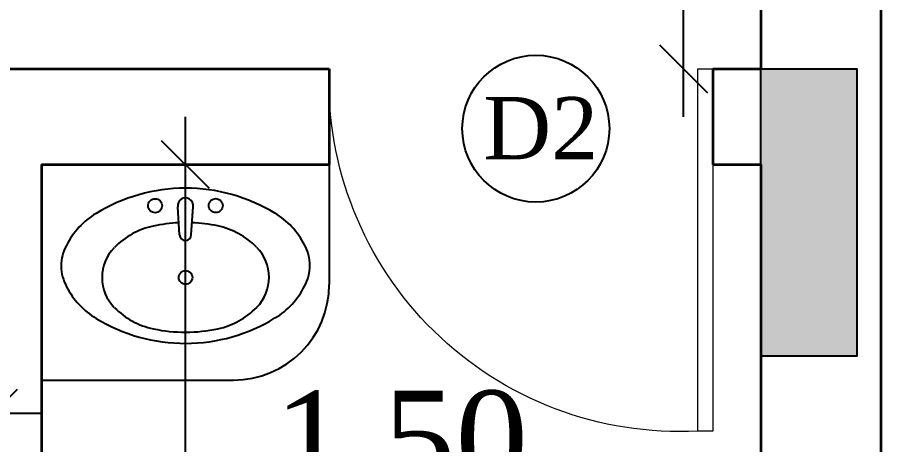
# Model space of a CAD drawing. Header units: metres. Extents: x 503482 to 1007323, y 2781056 to 5562345.
# Drawn here: x 503519.161 to 503520.977, y 2781134.392 to 2781135.284 of the extents above; entities that cross this region are included whole.
import ezdxf

# ---------------------------------------------------------------- set-up
doc = ezdxf.new("R2010")
doc.units = ezdxf.units.M
doc.header["$LTSCALE"] = 10
doc.header["$MEASUREMENT"] = 0
doc.header["$PDMODE"] = 3
doc.layers.get('0').update_dxf_attribs({"linetype": 'CONTINUOUS'})
doc.layers.get('DEFPOINTS').update_dxf_attribs({"linetype": 'CONTINUOUS'})
for name, color, linetype, lineweight in [('01 wall', 4, 'CONTINUOUS', 35), ('01_WALLS', 7, 'CONTINUOUS', 25), ('S-TIE BEAM', 3, 'CONTINUOUS', 25), ('TEXT', 254, 'CONTINUOUS', 13), ('WALL', 7, 'CONTINUOUS', 30)]:
    doc.layers.add(name, color=color, linetype=linetype, lineweight=lineweight)
for name, color, linetype in [('FUR', 31, 'CONTINUOUS'), ('IDS_FIXT', 31, 'CONTINUOUS'), ('IDT_FIXT', 31, 'CONTINUOUS'), ('S-COL', 6, 'CONTINUOUS'), ('S-COL HATCH', 161, 'CONTINUOUS')]:
    doc.layers.add(name, color=color, linetype=linetype)
doc.styles.add('AREAL', font='times.ttf')
doc.styles.add('PLAN-D$0$STANDARD', font='txt')
doc.dimstyles.new('bdc-1-100-A', dxfattribs={"dimtxt": 0.2, "dimasz": 0.1, "dimexe": 0, "dimexo": 0, "dimgap": 0.05, "dimtad": 1, "dimzin": 7, "dimdsep": 46, "dimtxsty": 'AREAL', "dimblk": 'OBLIQUE', "dimcen": 0.001, "dimdle": 0.1, "dimse1": 1, "dimse2": 1, "dimclrd": 15, "dimclre": 8, "dimclrt": 3, "dimadec": 0, "dimazin": 0, "dimtfac": 1, "dimtix": 1, "dimtmove": 2, "dimatfit": 3, "dimldrblk": 'OBLIQUE', "dimfxl": 0.1, "dimtolj": 1, "dimtzin": 0, "dimlwe": 5, "dimarcsym": 0})

# ---------------------------------------------------------------- blocks, each defined once
blk = doc.blocks.new('A$Ca7303c29')
at = {"layer": 'S-COL HATCH', "ltscale": 0.04}
h = blk.add_hatch(color=161, dxfattribs=at)
h.dxf.hatch_style = 1
h.paths.add_polyline_path([(13.9, -11.1001), (14.1, -11.1001), (14.1, -11.7001), (13.9, -11.7001)])
at = {"layer": 'S-COL', "color": 6, "ltscale": 0.04}
blk.add_lwpolyline([(13.9, -11.1001), (14.1, -11.1001), (14.1, -11.7001), (13.9, -11.7001)], close=True, dxfattribs=at)
blk = doc.blocks.new('_Oblique')
at = {"color": 0, "linetype": 'ByBlock', "lineweight": -2}
blk.add_line((-0.5, -0.5), (0.5, 0.5), dxfattribs=at)
blk = doc.blocks.new('*D701')
at = {"layer": '01_WALLS', "color": 15, "linetype": 'Continuous', "lineweight": -2, "ltscale": 0.04, "transparency": 16777216}
blk.add_line((503517.4112, 2781134.4574), (503519.2112, 2781134.4574), dxfattribs=at)
at = {"layer": 'DEFPOINTS', "color": 0, "ltscale": 0.04, "transparency": 16777216}
for p in [(503517.5112, 2781135.0879), (503519.1112, 2781134.9765), (503519.1112, 2781134.4574)]:
    blk.add_point(p, dxfattribs=at)
at = {"layer": '01_WALLS', "color": 15, "lineweight": -2, "ltscale": 0.04, "transparency": 16777216, "xscale": 0.1, "yscale": 0.1, "zscale": 0.1, "rotation": 180}
blk.add_blockref('_Oblique', (503517.5112, 2781134.4574), dxfattribs=at)
at = {"layer": '01_WALLS', "color": 15, "lineweight": -2, "ltscale": 0.04, "transparency": 16777216, "xscale": 0.1, "yscale": 0.1, "zscale": 0.1}
blk.add_blockref('_Oblique', (503519.1112, 2781134.4574), dxfattribs=at)
at = {"layer": '01_WALLS', "color": 3, "lineweight": 5, "ltscale": 0.04, "transparency": 16777216, "insert": (503518.3112, 2781134.6094), "char_height": 0.2, "attachment_point": 5, "style": 'AREAL'}
blk.add_mtext('\\A1;1.60', dxfattribs=at)
blk = doc.blocks.new('*D702')
at = {"layer": '01_WALLS', "color": 15, "linetype": 'Continuous', "lineweight": -2, "ltscale": 0.04, "transparency": 16777216}
blk.add_line((503519.1112, 2781134.2502), (503520.8112, 2781134.2502), dxfattribs=at)
at = {"layer": 'DEFPOINTS', "color": 0, "ltscale": 0.04, "transparency": 16777216}
for p in [(503520.7112, 2781134.2502), (503519.2112, 2781133.132), (503520.7112, 2781133.132)]:
    blk.add_point(p, dxfattribs=at)
at = {"layer": '01_WALLS', "color": 15, "lineweight": -2, "ltscale": 0.04, "transparency": 16777216, "xscale": 0.1, "yscale": 0.1, "zscale": 0.1, "rotation": 180}
blk.add_blockref('_Oblique', (503519.2112, 2781134.2502), dxfattribs=at)
at = {"layer": '01_WALLS', "color": 15, "lineweight": -2, "ltscale": 0.04, "transparency": 16777216, "xscale": 0.1, "yscale": 0.1, "zscale": 0.1}
blk.add_blockref('_Oblique', (503520.7112, 2781134.2502), dxfattribs=at)
at = {"layer": '01_WALLS', "color": 3, "lineweight": 5, "ltscale": 0.04, "transparency": 16777216, "insert": (503519.9612, 2781134.4022), "char_height": 0.2, "attachment_point": 5, "style": 'AREAL'}
blk.add_mtext('\\A1;1.50', dxfattribs=at)
blk = doc.blocks.new('*D707')
at = {"layer": '01_WALLS', "color": 15, "linetype": 'Continuous', "lineweight": -2, "ltscale": 0.04, "transparency": 16777216}
blk.add_line((503521.8396, 2781146.7265), (503521.8396, 2781126.1265), dxfattribs=at)
at = {"layer": 'DEFPOINTS', "color": 0, "ltscale": 0.04, "transparency": 16777216}
for p in [(503520.9612, 2781146.6265), (503520.9612, 2781126.2265), (503521.8396, 2781126.2265)]:
    blk.add_point(p, dxfattribs=at)
at = {"layer": '01_WALLS', "color": 15, "lineweight": -2, "ltscale": 0.04, "transparency": 16777216, "xscale": 0.1, "yscale": 0.1, "zscale": 0.1}
for p, rotation in [((503521.8396, 2781146.6265), 90), ((503521.8396, 2781126.2265), 270)]:
    blk.add_blockref('_Oblique', p, dxfattribs=dict(at, rotation=rotation))
at = {"layer": '01_WALLS', "color": 3, "lineweight": 5, "ltscale": 0.04, "transparency": 16777216, "insert": (503521.6876, 2781136.4265), "char_height": 0.2, "attachment_point": 5, "rotation": 90, "style": 'AREAL'}
blk.add_mtext('\\A1;20.40', dxfattribs=at)
blk = doc.blocks.new('A$C155168EF')
at = {"layer": '01_WALLS', "color": 1, "linetype": 'Continuous', "lineweight": 0, "ltscale": 24}
blk.add_lwpolyline([(1.418, 34.079), (0, 34.079), (0, 0.042), (1.418, 0.042)], close=True, dxfattribs=at)
blk.add_arc((3.114, 32.906), 32.907, 267.04627, 2.04285, dxfattribs=at)
blk = doc.blocks.new('*D709')
at = {"layer": '01_WALLS', "color": 15, "linetype": 'Continuous', "lineweight": -2, "ltscale": 0.04, "transparency": 16777216}
blk.add_line((503520.5496, 2781135.0765), (503520.5496, 2781137.6765), dxfattribs=at)
at = {"layer": 'DEFPOINTS', "color": 0, "ltscale": 0.04, "transparency": 16777216}
for p in [(503518.6179, 2781137.5765), (503520.5496, 2781137.5765), (503518.0709, 2781135.1765)]:
    blk.add_point(p, dxfattribs=at)
at = {"layer": '01_WALLS', "color": 15, "lineweight": -2, "ltscale": 0.04, "transparency": 16777216, "xscale": 0.1, "yscale": 0.1, "zscale": 0.1}
for p, rotation in [((503520.5496, 2781137.5765), 90), ((503520.5496, 2781135.1765), 270)]:
    blk.add_blockref('_Oblique', p, dxfattribs=dict(at, rotation=rotation))
at = {"layer": '01_WALLS', "color": 3, "lineweight": 5, "ltscale": 0.04, "transparency": 16777216, "insert": (503520.3975, 2781136.3765), "char_height": 0.2, "attachment_point": 5, "rotation": 90, "style": 'AREAL'}
blk.add_mtext('\\A1;2.40', dxfattribs=at)
blk = doc.blocks.new('HGRT')
at = {"layer": 'IDT_FIXT'}
for p, q in [((-3.499, 8.136), (-3.499, 8.136)), ((-0.649, 4.835), (-0.855, 8.014)), ((0.016, 8.129), (0.016, 8.129)), ((0.669, 4.832), (0.887, 8.01)), ((3.531, 8.121), (3.531, 8.121))]:
    blk.add_line(p, q, dxfattribs=at)
for centre, major_axis, start_param, end_param in [((-0.019, -9.227), (-13.67, 13.67), -0.787417, -0.237282), ((-0.019, -9.227), (13.67, 13.67), 0.233245, 0.783379), ((-3.411, 8.135), (-0.559, 0.559), 1.568777398438714, 7.851962705618299), ((0.016, 8.129), (0.621, 0.621), 5.362632, 8.770497), ((3.444, 8.122), (0.559, 0.559), 3.139574, 9.422759), ((-5.602, -0.271), (6.214, 6.214), 1.322319, 1.889213), ((5.601, -0.293), (-6.214, 6.214), 4.389934, 4.956829), ((-0.023, -11.371), (-12.428, 12.428), -0.744765, -0.578386), ((-0.023, -11.371), (12.428, 12.428), 0.574348, 0.740727), ((-1.794, -2.764), (-6.214, 6.214), -0.574325, 0.003735), ((1.783, -2.771), (-6.214, 6.214), 4.704616, 5.282676), ((0.01, 4.833), (0.466, 0.466), 2.354176, 5.495768), ((-9.224, 1.337), (3.418, 3.418), 1.848774, 2.354176), ((-4.614, 0.009), (-3.418, 3.418), 0.008258, 0.783379), ((4.614, -0.009), (-3.418, 3.418), 3.924972, 4.700093), ((9.23, 1.3), (3.418, 3.418), 5.495768, 6.001171), ((-9.224, 1.337), (3.418, 3.418), 2.354174, 2.859578), ((9.23, 1.3), (3.418, 3.418), 4.990366, 5.495768), ((-4.614, 0.009), (-3.418, 3.418), 0.783379, 1.558501), ((0, 0), (-0.544, 0.544), 1.568777398434258, 7.851962705613843), ((4.614, -0.009), (3.418, 3.418), 4.720647, 5.495768), ((-5.595, 2.93), (6.214, 6.214), 2.819138, 3.386033), ((5.607, 2.907), (-6.214, 6.214), 2.893116, 3.460011), ((-1.783, 2.771), (-6.214, 6.214), 1.563023, 2.141083), ((1.794, 2.764), (-6.214, 6.214), 2.567268, 3.145326), ((0.024, 11.863), (13.67, 13.67), 3.374837, 3.924972), ((0.024, 11.863), (-13.67, 13.67), 2.354176, 2.90431), ((0.023, 11.371), (-12.428, 12.428), 2.145144, 2.354176), ((0.023, 11.371), (12.428, 12.428), 3.924972, 4.134003)]:
    blk.add_ellipse(centre, major_axis=major_axis, ratio=1, start_param=start_param, end_param=end_param, dxfattribs=at)
at = {"layer": 'IDT_FIXT', "style": 'PLAN-D$0$STANDARD', "oblique": 0, "width": 1, "flags": 9}
for tag, p in [('PLATE', (0.021, 10.325)), ('PRODNAME', (0.021, 10.324)), ('PRODCLASS', (0.021, 10.323)), ('MATERIAL', (0.021, 10.321)), ('KPG', (0.021, 10.32)), ('RIPG', (0.021, 10.318)), ('USER1', (0.021, 10.317)), ('USER2', (0.021, 10.315)), ('USER3', (0.021, 10.314))]:
    blk.add_attdef(tag, p, '', height=0.000879, rotation=359.88432, dxfattribs=at)
blk = doc.blocks.new('*D692')
at = {"layer": '01_WALLS', "color": 15, "linetype": 'Continuous', "lineweight": -2, "ltscale": 0.04, "transparency": 16777216}
blk.add_line((503519.5118, 2781133.0765), (503519.5118, 2781135.0765), dxfattribs=at)
at = {"layer": 'DEFPOINTS', "color": 0, "ltscale": 0.04, "transparency": 16777216}
for p in [(503519.4148, 2781134.9765), (503519.5118, 2781134.9765), (503519.4864, 2781133.1765)]:
    blk.add_point(p, dxfattribs=at)
at = {"layer": '01_WALLS', "color": 15, "lineweight": -2, "ltscale": 0.04, "transparency": 16777216, "xscale": 0.1, "yscale": 0.1, "zscale": 0.1}
for p, rotation in [((503519.5118, 2781134.9765), 90), ((503519.5118, 2781133.1765), 270)]:
    blk.add_blockref('_Oblique', p, dxfattribs=dict(at, rotation=rotation))
at = {"layer": '01_WALLS', "color": 3, "ltscale": 0.04, "transparency": 16777216, "insert": (503519.3598, 2781134.0765), "char_height": 0.2, "attachment_point": 5, "rotation": 90, "style": 'AREAL'}
blk.add_mtext('\\A1;1.80', dxfattribs=at)
blk = doc.blocks.new('IUYIYUIY')
at = {"layer": '01_WALLS', "color": 241, "ltscale": 0.04}
blk.add_circle((503305.8337, 2780996.4612), 0.1533, dxfattribs=at)
at = {"layer": 'TEXT', "color": 63, "lineweight": 25, "style": 'AREAL'}
blk.add_text('D2', height=0.12991, dxfattribs=at).set_placement((503305.7241, 2780996.3974))

msp = doc.modelspace()

# ---------------------------------------------------------------- linework, layer by layer
at = {"layer": '01 wall'}
for p, q in [((503520.7112, 2781135.4765), (503520.7112, 2781135.1765)), ((503520.9612, 2781135.4765), (503520.9612, 2781134.3765)), ((503516.2112, 2781135.1765), (503519.8112, 2781135.1765)), ((503519.8112, 2781135.1765), (503519.8112, 2781134.9765)), ((503520.6112, 2781135.1765), (503520.6112, 2781134.9765)), ((503520.6112, 2781135.1765), (503520.7112, 2781135.1765)), ((503519.2112, 2781134.9765), (503519.8112, 2781134.9765)), ((503519.2112, 2781134.9765), (503519.2112, 2781133.1765)), ((503520.6112, 2781134.9765), (503520.7112, 2781134.9765)), ((503520.7112, 2781134.9765), (503520.7112, 2781134.3765))]:
    msp.add_line(p, q, dxfattribs=at)
at = {"layer": 'FUR'}
for p, q in [((503519.8112, 2781134.9765), (503519.8112, 2781134.7265)), ((503519.2112, 2781134.5265), (503519.6112, 2781134.5265))]:
    msp.add_line(p, q, dxfattribs=at)
msp.add_arc((503519.6112, 2781134.7265), 0.2, 270, 0, dxfattribs=at)

# ---------------------------------------------------------------- block references
at = {"layer": '01_WALLS', "color": 3}
msp.add_blockref('IUYIYUIY', (214.4082, 138.5904), dxfattribs=at)
at = {"layer": 'IDS_FIXT', "xscale": 0.01843495534312622, "yscale": 0.01843495534312622, "zscale": 0.01843495534312622, "rotation": 0.2313545966734143}
msp.add_blockref('HGRT', (503519.5116, 2781134.741), dxfattribs=at)
at = {"layer": 'S-TIE BEAM', "ltscale": 0.04}
msp.add_blockref('A$Ca7303c29', (503506.8112, 2781146.2765), dxfattribs=at)
at = {"layer": 'WALL', "color": 4, "ltscale": 20, "xscale": -0.02222218792340378, "yscale": 0.02222218792340378, "zscale": 0.02222218792340378, "rotation": 359.9975206244468}
msp.add_blockref('A$C155168EF', (503520.6112, 2781134.4191), dxfattribs=at)

# ---------------------------------------------------------------- dimensions: what is measured, and where the dimension line sits
at = {"layer": '01_WALLS', "lineweight": 5, "ltscale": 0.04}
for base, p1, p2, picture, middle in [((503521.8396, 2781126.2265), (503520.9612, 2781146.6265), (503520.9612, 2781126.2265), '*D707', (503521.6876, 2781136.4265)), ((503520.5496, 2781137.5765), (503518.0709, 2781135.1765), (503518.6179, 2781137.5765), '*D709', (503520.3975, 2781136.3765))]:
    dim = msp.add_linear_dim(base=base, p1=p1, p2=p2, angle=90, dimstyle='bdc-1-100-A', override={"dimfxl": 0.125, "dimfxlon": 1, "dimarcsym": 1}, dxfattribs=at)
    dim.commit()
    dim.dimension.update_dxf_attribs({"geometry": picture, "text_midpoint": middle})
for base, p1, p2, picture, middle in [((503519.1112, 2781134.4574), (503517.5112, 2781135.0879), (503519.1112, 2781134.9765), '*D701', (503518.3112, 2781134.6094)), ((503520.7112, 2781134.2502), (503519.2112, 2781133.132), (503520.7112, 2781133.132), '*D702', (503519.9612, 2781134.4022))]:
    dim = msp.add_linear_dim(base=base, p1=p1, p2=p2, dimstyle='bdc-1-100-A', override={"dimfxl": 0.125, "dimfxlon": 1, "dimarcsym": 1}, dxfattribs=at)
    dim.commit()
    dim.dimension.update_dxf_attribs({"geometry": picture, "text_midpoint": middle})
at = {"layer": '01_WALLS', "color": 2, "ltscale": 0.04}
dim = msp.add_linear_dim(base=(503519.5118, 2781134.9765), p1=(503519.4864, 2781133.1765), p2=(503519.4148, 2781134.9765), angle=90, dimstyle='bdc-1-100-A', override={"dimfxl": 0.05, "dimfxlon": 1, "dimarcsym": 1}, dxfattribs=at)
dim.commit()
dim.dimension.update_dxf_attribs({"geometry": '*D692', "text_midpoint": (503519.3598, 2781134.0765)})

doc.saveas('drawing.dxf')
